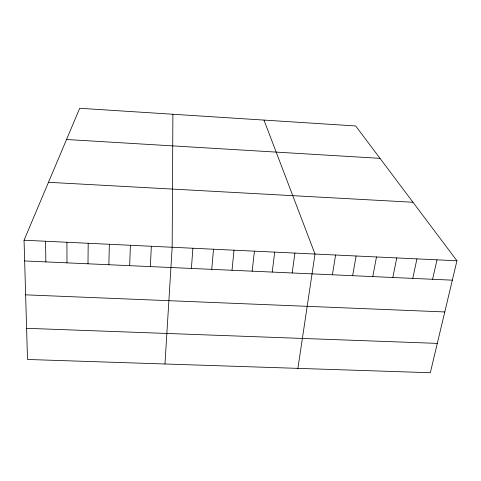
<?xml version="1.0" encoding="UTF-8"?>
<svg xmlns="http://www.w3.org/2000/svg" width="481" height="481" viewBox="0 0 481 481"><rect width="100%" height="100%" fill="white"/><g stroke="black" fill="none" stroke-linecap="round" stroke-linejoin="round"><path stroke-width="0.72" d="M172.901 114.256L172.168 247.264L164.977 363.991M87.987 263.798L88.191 243.278M108.88 264.736L109.349 244.282M129.666 265.668L130.399 245.28M150.349 266.6L151.341 246.272M191.39 268.446L192.893 248.244M211.754 269.36L213.504 249.224M232.016 270.268L234.013 250.198M252.176 271.176L254.419 251.166M272.228 272.078L274.717 252.128M292.183 272.974L294.913 253.09M297.901 368.362L315.007 254.046L263.979 120.088M332.395 274.783L335.606 255.02M352.645 275.691L356.09 255.994M372.787 276.599L376.473 256.962M392.827 277.495L396.747 257.924M412.764 278.397L416.919 258.88M432.599 279.287L436.988 259.836M456.95 260.78L430.321 372.721L27.501 359.469L24.05 240.229L79.708 108.279L355.675 125.962L456.95 260.78L24.05 240.229M26.599 328.313L437.301 343.386M25.631 294.841L444.781 311.941M24.651 260.949L452.338 280.17M48.485 182.299L412.981 202.248M66.54 139.502L380.002 158.345M45.545 241.252L45.869 261.904M66.925 242.268L66.985 262.854"/></g></svg>
